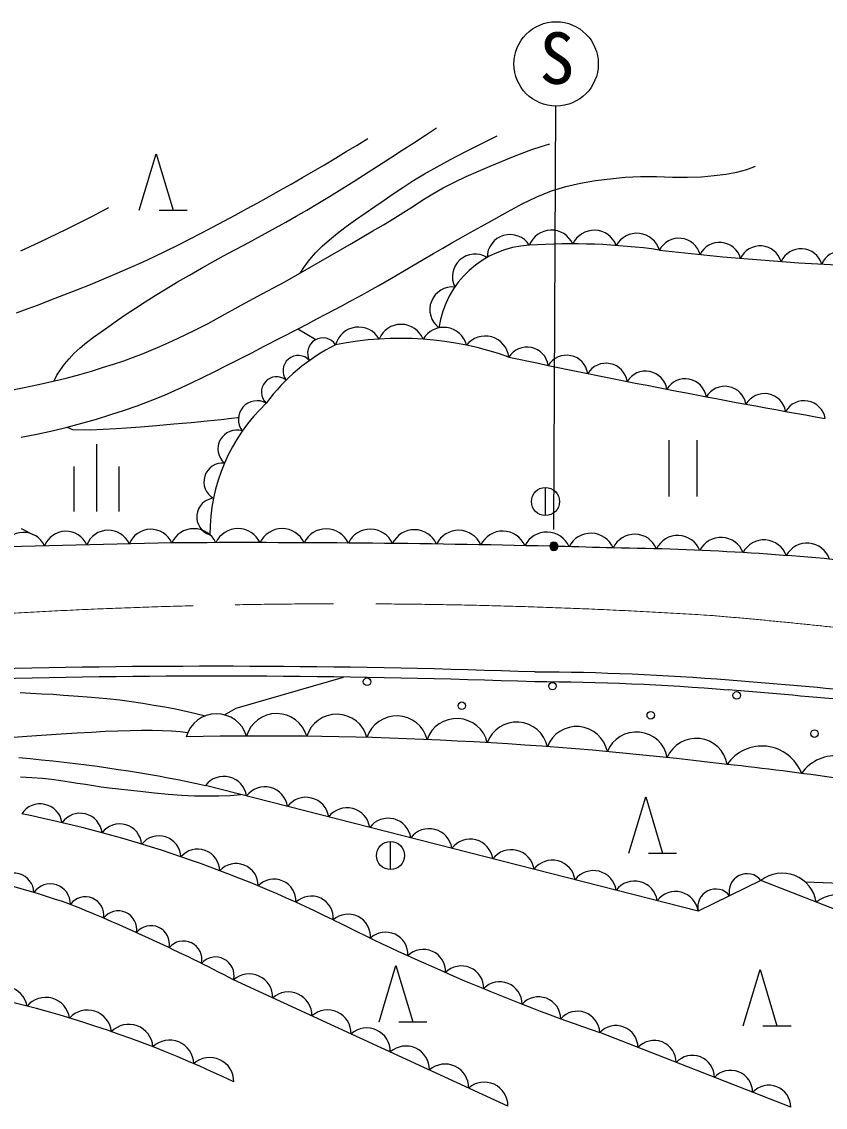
# Model space of a CAD drawing. Units: millimetres, scale not verified. Extents: x 40000 to 680000, y 20000 to 380000.
# Drawn here: x 463662 to 492236, y 261686 to 300302 of the extents above; entities that cross this region are included whole.
import ezdxf
from ezdxf.enums import TextEntityAlignment as Align

# ---------------------------------------------------------------- set-up
doc = ezdxf.new("R2010")
doc.units = ezdxf.units.MM
doc.header["$LTSCALE"] = 1000
doc.linetypes.add('CHAIN', pattern=[18.5, 12, -1.5, 3.5, -1.5])
for name, color, linetype, lineweight in [('M-BGD', 7, 'Continuous', 25), ('M-BMK', 2, 'CHAIN', 13), ('M-STR-STRC', 7, 'Continuous', 25)]:
    doc.layers.add(name, color=color, linetype=linetype, lineweight=lineweight)
doc.styles.add('ＭＳ ゴシック', font='')
doc.styles.get('ＭＳ ゴシック').set_extended_font_data('MS Gothic')

msp = doc.modelspace()

# ---------------------------------------------------------------- hatches: boundary and pattern name
at = {"layer": 'M-BGD'}
msp.add_hatch(color=256, dxfattribs=at).paths.add_polyline_path([(482737, 281640, 0.99999), (482437, 281640, 1)])

# ---------------------------------------------------------------- linework, layer by layer
for p, q in [((468544, 293602), (469544, 293602)), ((473483, 289376), (474124, 288995)), ((486671, 285415), (486671, 283415)), ((487671, 285415), (487671, 283415)), ((466331, 282879), (466331, 285279)), ((465531, 282879), (465531, 284479)), ((467131, 282879), (467131, 284479)), ((482286, 282734), (482286, 283734)), ((482286, 283234), (482287, 283235)), ((476776, 270142), (476776, 271142)), ((485949, 270728), (486949, 270728)), ((476776, 270642), (476777, 270642)), ((509624, 262041), (489949, 269757)), ((491521, 269703), (493138, 269647)), ((480949, 261731), (471194, 266222)), ((477071, 264728), (478071, 264728)), ((490019, 264588), (491019, 264588)), ((491011, 261687), (484215, 264342))]:
    msp.add_line(p, q, dxfattribs=at)
for points in [[(464818, 287526), (464916, 287725), (465037, 287922), (465180, 288117), (465345, 288312), (465530, 288507), (465738, 288700), (465969, 288890), (466220, 289081), (466489, 289276), (466771, 289478), (467066, 289686), (467377, 289899), (467703, 290117), (468046, 290340), (468406, 290566), (468793, 290801), (469206, 291044), (469631, 291289), (470053, 291530), (470458, 291758), (470843, 291971), (471217, 292174), (471585, 292370), (471952, 292567), (472323, 292770), (473057, 293177), (473425, 293383), (473802, 293599), (474194, 293831), (474609, 294084), (475040, 294354), (475481, 294633), (476772, 295459), (477191, 295730), (477606, 295999), (478015, 296265), (478416, 296527)], [(473561, 291361), (473719, 291600), (473904, 291838), (474114, 292075), (474348, 292313), (474603, 292549), (474887, 292785), (475199, 293021), (475532, 293256), (476215, 293724), (476545, 293955), (476871, 294182), (477209, 294410), (477574, 294644), (477982, 294889), (478432, 295143), (478913, 295405), (479428, 295674), (479979, 295952), (480571, 296240)], [(463335, 287207), (463694, 287281), (464036, 287354), (464363, 287425), (464677, 287493), (465243, 287625), (465724, 287751), (466146, 287874), (466537, 287996), (466921, 288120), (467292, 288244), (467632, 288367), (467953, 288491), (468263, 288618), (468573, 288748), (468888, 288886), (469199, 289029), (469502, 289174), (469790, 289316), (470059, 289450), (470288, 289569), (470482, 289675), (470879, 289898), (471140, 290042), (471462, 290215), (472218, 290619), (472619, 290835), (473014, 291052), (473406, 291273), (473806, 291501), (474210, 291733), (474611, 291965), (475390, 292417), (475773, 292640), (476151, 292861), (476524, 293082), (476892, 293302), (477246, 293523), (477589, 293745), (477930, 293965), (478279, 294181), (478649, 294389), (479048, 294592), (479471, 294793), (479900, 294987), (480321, 295169), (480718, 295335), (481092, 295486), (481454, 295625), (481801, 295751), (482130, 295863), (482437, 295960)], [(463479, 289945), (463853, 290083), (464261, 290236), (464697, 290403), (465154, 290581), (465624, 290767), (466102, 290960), (466581, 291157), (467054, 291357), (467514, 291557), (467955, 291754), (468381, 291952), (468802, 292153), (469219, 292358), (469631, 292566), (470041, 292777), (470447, 292990), (470852, 293205), (471254, 293422), (471656, 293640), (472057, 293860), (472456, 294081), (472854, 294304), (473249, 294528), (473643, 294755), (474035, 294984), (474425, 295214), (474814, 295446), (475201, 295680), (475587, 295915), (475971, 296152)], [(467844, 293602), (468444, 295602), (469044, 293602)], [(463642, 285521), (464205, 285631), (464749, 285751), (465281, 285881), (465804, 286020), (466322, 286169), (466836, 286329), (467320, 286486), (467771, 286640), (468230, 286811), (468741, 287021), (469346, 287289), (469700, 287455), (470090, 287643), (470509, 287850), (470946, 288070), (471395, 288298), (471845, 288528), (472288, 288757), (473489, 289379), (473833, 289557), (474161, 289729), (474475, 289895), (474776, 290056), (475065, 290211), (475343, 290361), (475611, 290507), (475870, 290649), (476121, 290788), (476365, 290923), (476816, 291178), (477217, 291412), (477942, 291844), (478299, 292053), (478641, 292251), (478956, 292436), (479271, 292617), (479610, 292808), (479997, 293017), (480444, 293264), (480935, 293541), (481452, 293821), (481979, 294078), (482500, 294286), (483015, 294441), (483535, 294559), (484060, 294648), (484588, 294716), (485120, 294770), (485669, 294797), (486237, 294793), (486801, 294776), (487340, 294767), (487834, 294785), (488284, 294829), (488705, 294884), (489093, 294955), (489443, 295046), (489752, 295160)], [(463627, 292157), (463961, 292310), (464290, 292463), (464616, 292617), (464937, 292772), (465254, 292926), (465565, 293081), (465872, 293235), (466173, 293389), (466468, 293543), (466757, 293697)], [(465284, 285881), (465466, 285799), (466094, 285788), (467015, 285828), (467391, 285853), (467885, 285892), (468458, 285940), (469070, 285994), (469682, 286050), (470255, 286104), (470750, 286154), (471127, 286194), (471347, 286222), (471372, 286234)], [(463643, 282273), (464086, 282051)], [(470868, 275647), (471283, 275887), (475105, 276991)], [(463604, 276438), (463992, 276420), (464382, 276399), (464767, 276376), (465142, 276351), (465500, 276326), (465836, 276301), (466145, 276277), (466685, 276228), (467151, 276176), (467569, 276120), (467963, 276060), (468360, 275996), (468754, 275928), (469131, 275855), (469494, 275779), (469849, 275698), (470201, 275613)], [(463232, 274843), (463838, 274882), (465070, 274973), (465630, 275008), (466141, 275035), (466625, 275060), (467082, 275079), (467514, 275093), (467920, 275099), (468302, 275098), (468657, 275090), (468987, 275075), (469292, 275053), (469572, 275024)], [(463565, 274131), (463966, 274092), (464369, 274051), (464771, 274008), (465172, 273963), (465570, 273915), (465962, 273866), (466347, 273815), (466723, 273763), (467092, 273708), (467457, 273652), (467818, 273594), (468175, 273533), (468526, 273471), (468872, 273407), (469213, 273342), (469547, 273274), (469875, 273205), (470197, 273133)], [(463622, 273444), (464020, 273421), (464388, 273391), (464730, 273354), (465052, 273312), (465356, 273267), (465648, 273221), (465932, 273175), (466211, 273131), (466490, 273090), (466773, 273054), (467868, 272926), (468381, 272869), (468875, 272822), (469351, 272789), (469810, 272770), (470250, 272762), (470671, 272766), (471074, 272782), (471459, 272811)], [(489949, 269757), (487719, 268665), (470197, 273133)], [(485249, 270728), (485849, 272728), (486449, 270728)], [(476371, 264728), (476971, 266728), (477571, 264728)], [(489319, 264588), (489919, 266588), (490519, 264588)]]:
    msp.add_lwpolyline(points, dxfattribs=at)
msp.add_lwpolyline([(482737, 281640, 0.99999), (482437, 281640, 1)], format="xyb", close=True, dxfattribs=at)
for centre, radius in [((482286, 283234), 500), ((475940, 276824), 134), ((482537, 276668), 134), ((479312, 275971), 134), ((489088, 276340), 134), ((486031, 275632), 134), ((491853, 274977), 134), ((476776, 270642), 500)]:
    msp.add_circle(centre, radius, dxfattribs=at)
for centre, radius, start, end in [((481023, 291922), 810, 31.9709, 180.4079), ((482494, 292049), 840, 24.691, 158.9242), ((484018, 292045), 840, 20.7623, 154.9955), ((485538, 291936), 840, 16.8336, 151.0668), ((481894, 288922), 3434, 93.0737, 171.7675), ((483195, 269827), 22573, 81.9859, 93.7719), ((487032, 291825), 775, 14.7781, 152.7518), ((488476, 291678), 775, 15.6394, 153.6132), ((489922, 291553), 775, 16.5008, 154.4745), ((479787, 291228), 810, 58.2021, 206.6391), ((497519, 387812), 96284, 263.33427, 267.641), ((491370, 291449), 775, 17.3621, 155.3358), ((492819, 291368), 775, 18.2234, 156.1972), ((478984, 290059), 810, 84.4334, 232.8704), ((475638, 288598), 842, 29.5688, 165.4987), ((477151, 288695), 842, 21.8432, 157.7731), ((478662, 288588), 842, 14.1175, 150.0475), ((474369, 288512), 542, 33.1929, 208.8927), ((477113, 277447), 11591, 70.4941, 101.3965), ((480146, 288278), 842, 6.3919, 142.3219), ((477887, 282667), 6864, 116.5193, 143.6602), ((481630, 287966), 764, 8.3941, 147.8674), ((473494, 287886), 542, 42.2398, 217.9396), ((548237, 604883), 323577, 258.0039, 260.03366), ((483034, 287674), 764, 8.6478, 148.1212), ((484439, 287389), 764, 8.9015, 148.3749), ((485846, 287109), 764, 9.1552, 148.6286), ((472728, 287131), 542, 51.2868, 226.9866), ((487254, 286836), 764, 9.409, 148.8823), ((488663, 286569), 764, 9.6627, 149.136), ((490073, 286308), 764, 9.9164, 149.3898), ((476772, 282078), 6416, 133.4643, 180.2388), ((472034, 286152), 667, 60.8805, 217.7417), ((491484, 286054), 764, 10.1701, 149.6435), ((471306, 285107), 667, 72.5741, 229.4353), ((470806, 283936), 667, 84.2678, 241.129), ((470553, 282688), 667, 95.9614, 252.8226), ((463727, 281315), 819, 24.5207, 158.7682), ((465234, 281357), 819, 24.3893, 158.6369), ((466741, 281395), 819, 24.258, 158.5055), ((468249, 281429), 819, 24.1266, 158.3741), ((469783, 281402), 866, 25.1837, 155.2989), ((471351, 281406), 866, 24.9842, 155.0995), ((472920, 281405), 866, 24.7848, 154.9), ((474489, 281397), 866, 24.5854, 154.7006), ((476058, 281385), 866, 24.3859, 154.5011), ((477626, 281367), 866, 24.1865, 154.3017), ((479195, 281344), 866, 23.987, 154.1023), ((480764, 281315), 866, 23.7876, 153.9028), ((482332, 281280), 866, 23.5882, 153.7034), ((483900, 281241), 866, 23.3887, 153.504), ((485458, 281231), 841, 22.5082, 155.1318), ((486992, 281187), 841, 21.6148, 154.2384), ((488525, 281120), 841, 20.7214, 153.345), ((482600, -376066), 657971, 91.18468, 91.86092), ((471681, -169296), 451068, 88.63353, 90.341), ((471681, -169296), 451068, 88.34664, 88.59542), ((483431, 182832), 98760, 83.9063, 89.26668), ((490057, 281028), 841, 19.828, 152.4516), ((491587, 280913), 841, 18.9346, 151.5582), ((470569, -38441), 315815, 87.9421, 91.40336), ((470569, -38441), 315465, 87.94107, 91.40239), ((481599, 187788), 89382, 85.36917, 89.80044), ((467131, 887), 276843, 83.6081, 85.50764), ((481599, 187788), 89032, 85.3689, 89.80409), ((467131, 887), 276493, 83.60545, 85.50773), ((470589, 274568), 1115, 16.8622, 164.5146), ((472725, 274577), 1115, 15.9589, 163.6112), ((474862, 274552), 1115, 15.0555, 162.7079), ((476997, 274493), 1115, 14.1522, 161.8045), ((479131, 274401), 1115, 13.2488, 160.9012), ((481264, 274275), 1115, 12.3455, 159.9978), ((483394, 274116), 1115, 11.4422, 159.0945), ((485522, 273923), 1115, 10.5388, 158.1912), ((472217, 139081), 135811, 83.00998, 91.14007), ((487646, 273696), 1115, 9.6355, 157.2878), ((489984, 273035), 1502, 20.6887, 145.5968), ((492609, 272690), 1502, 19.4633, 144.3714), ((475203, 150127), 124494, 80.07924, 83.7555), ((470848, 272639), 818, 8.5568, 142.8313), ((472309, 272267), 818, 8.5568, 142.8313), ((473769, 271895), 818, 8.5568, 142.8313), ((464319, 271695), 784, 8.4747, 146.869), ((475229, 271522), 818, 8.5568, 142.8313), ((454668, 227536), 45486, 63.814, 78.5957), ((465738, 271361), 784, 6.627, 145.0213), ((476689, 271150), 818, 8.5568, 142.8313), ((467145, 270982), 784, 4.7793, 143.1736), ((478149, 270778), 818, 8.5568, 142.8313), ((468540, 270557), 784, 2.9316, 141.3259), ((479609, 270405), 818, 8.5568, 142.8313), ((469920, 270087), 784, 1.0839, 139.4781), ((481070, 270033), 818, 8.5568, 142.8313), ((455221, 239644), 30978, 70.8333, 88.4911), ((471284, 269573), 784, 359.2362, 137.6304), ((482530, 269661), 818, 8.5568, 142.8313), ((463383, 269308), 712, 1.2988, 147.9356), ((483990, 269288), 818, 8.5568, 142.8313), ((489451, 269362), 635, 38.3834, 193.7811), ((490703, 268784), 1230, 9.4077, 127.7629), ((464681, 268920), 712, 358.7762, 145.413), ((472631, 269016), 784, 357.3884, 135.7827), ((485450, 268916), 818, 8.5568, 142.8313), ((465923, 268516), 658, 350.9866, 143.7593), ((473959, 268415), 784, 355.5407, 133.935), ((486910, 268543), 818, 8.5568, 142.8313), ((488336, 268817), 635, 38.3834, 193.7811), ((492670, 268013), 1230, 9.4077, 127.7629), ((440205, 206815), 67004, 62.4519, 67.9197), ((467096, 268014), 658, 349.893, 142.6657), ((475270, 267763), 793, 355.7423, 131.8357), ((468259, 267490), 658, 348.7994, 141.5722), ((509650, 337600), 77548, 243.24565, 250.85324), ((476600, 267124), 793, 356.8291, 132.9225), ((469412, 266943), 658, 347.7059, 140.4786), ((477943, 266509), 793, 357.9159, 134.0093), ((470554, 266375), 658, 346.6123, 139.385), ((479297, 265921), 793, 359.0027, 135.0961), ((453496, 225672), 40946, 64.3728, 84.1296), ((471749, 265594), 838, 359.0857, 131.4686), ((480662, 265358), 793, 0.0895, 136.1829), ((463008, 265128), 860, 10.6362, 142.2566), ((473143, 264952), 838, 359.0857, 131.4686), ((464512, 264735), 860, 8.441, 140.0614), ((482038, 264821), 793, 1.1763, 137.2697), ((466000, 264284), 860, 6.2458, 137.8662), ((474536, 264311), 838, 359.0857, 131.4686), ((483423, 264310), 793, 2.2631, 138.3565), ((467470, 263777), 860, 4.0506, 135.671), ((484792, 263813), 782, 359.8149, 137.5033), ((475930, 263669), 838, 359.0857, 131.4686), ((468919, 263214), 860, 1.8554, 133.4758), ((477324, 263027), 838, 359.0857, 131.4686), ((486151, 263282), 782, 359.8149, 137.5033), ((470346, 262596), 860, 359.6602, 131.2806), ((487511, 262751), 782, 359.8149, 137.5033), ((478717, 262386), 838, 359.0857, 131.4686), ((488870, 262220), 782, 359.8149, 137.5033), ((480111, 261744), 838, 359.0857, 131.4686), ((490229, 261689), 782, 359.8149, 137.5033)]:
    msp.add_arc(centre, radius, start, end, dxfattribs=at)
at = {"layer": 'M-BMK'}
for centre, radius, start, end in [((475090, 73848), 205749, 86.33438, 94.02711), ((472317, 91731), 188121, 82.61836, 85.14321)]:
    msp.add_arc(centre, radius, start, end, dxfattribs=at)
at = {"layer": 'M-STR-STRC'}
msp.add_line((482587, 282244), (482658, 297302), dxfattribs=at)
msp.add_circle((482665, 298802), 1500, dxfattribs=at)

# ---------------------------------------------------------------- texts
at = {"layer": 'M-STR-STRC', "style": 'ＭＳ ゴシック'}
msp.add_text('S', height=1833, rotation=359.669, dxfattribs=at).set_placement((482686, 297541), align=Align.BOTTOM_CENTER)

doc.saveas('drawing.dxf')
